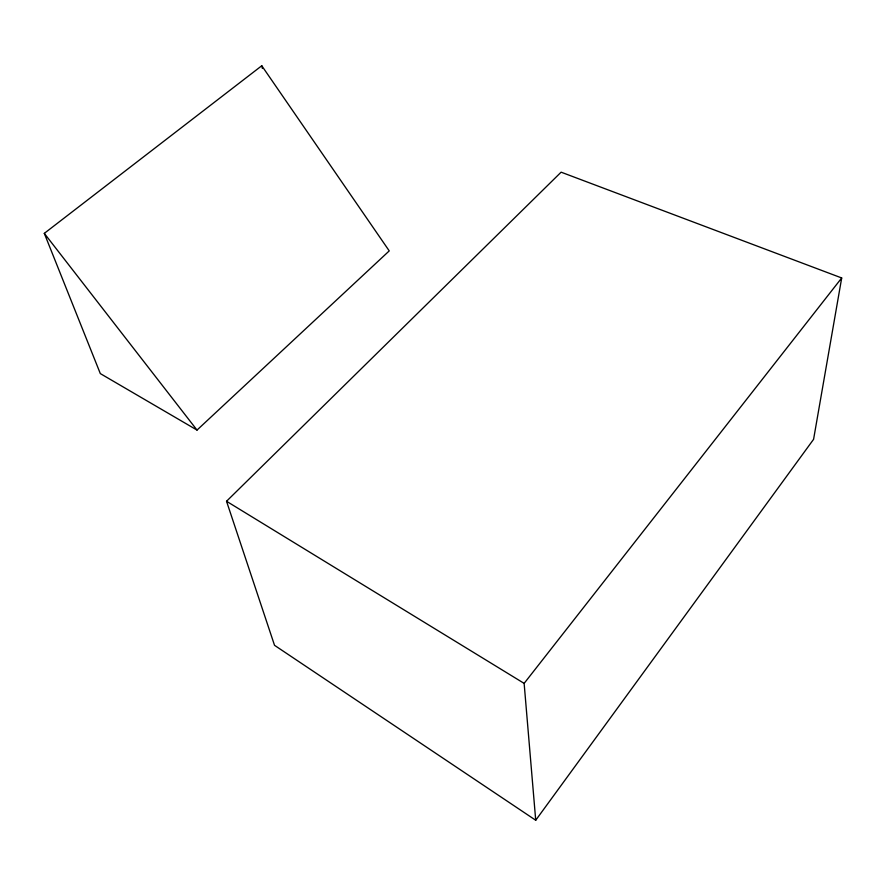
<?xml version="1.0" encoding="UTF-8"?>
<svg xmlns="http://www.w3.org/2000/svg" width="886" height="886" viewBox="0 0 886 886"><rect width="100%" height="100%" fill="white"/><g stroke="black" fill="none" stroke-linecap="round" stroke-linejoin="round"><path stroke-width="1.33" d="M841.7 277.96L813.581 439.334L535.72 820.248L274.527 645.318L226.528 501.266L561.115 172.172L841.7 277.96L524.135 683.383L535.72 820.248M197.013 430.075L389.242 250.893L261.769 65.752L44.3 233.361L100.317 373.593L197.013 430.075L44.3 233.361M226.528 501.266L524.135 683.383M261.769 65.752L262.356 68.432"/></g></svg>
